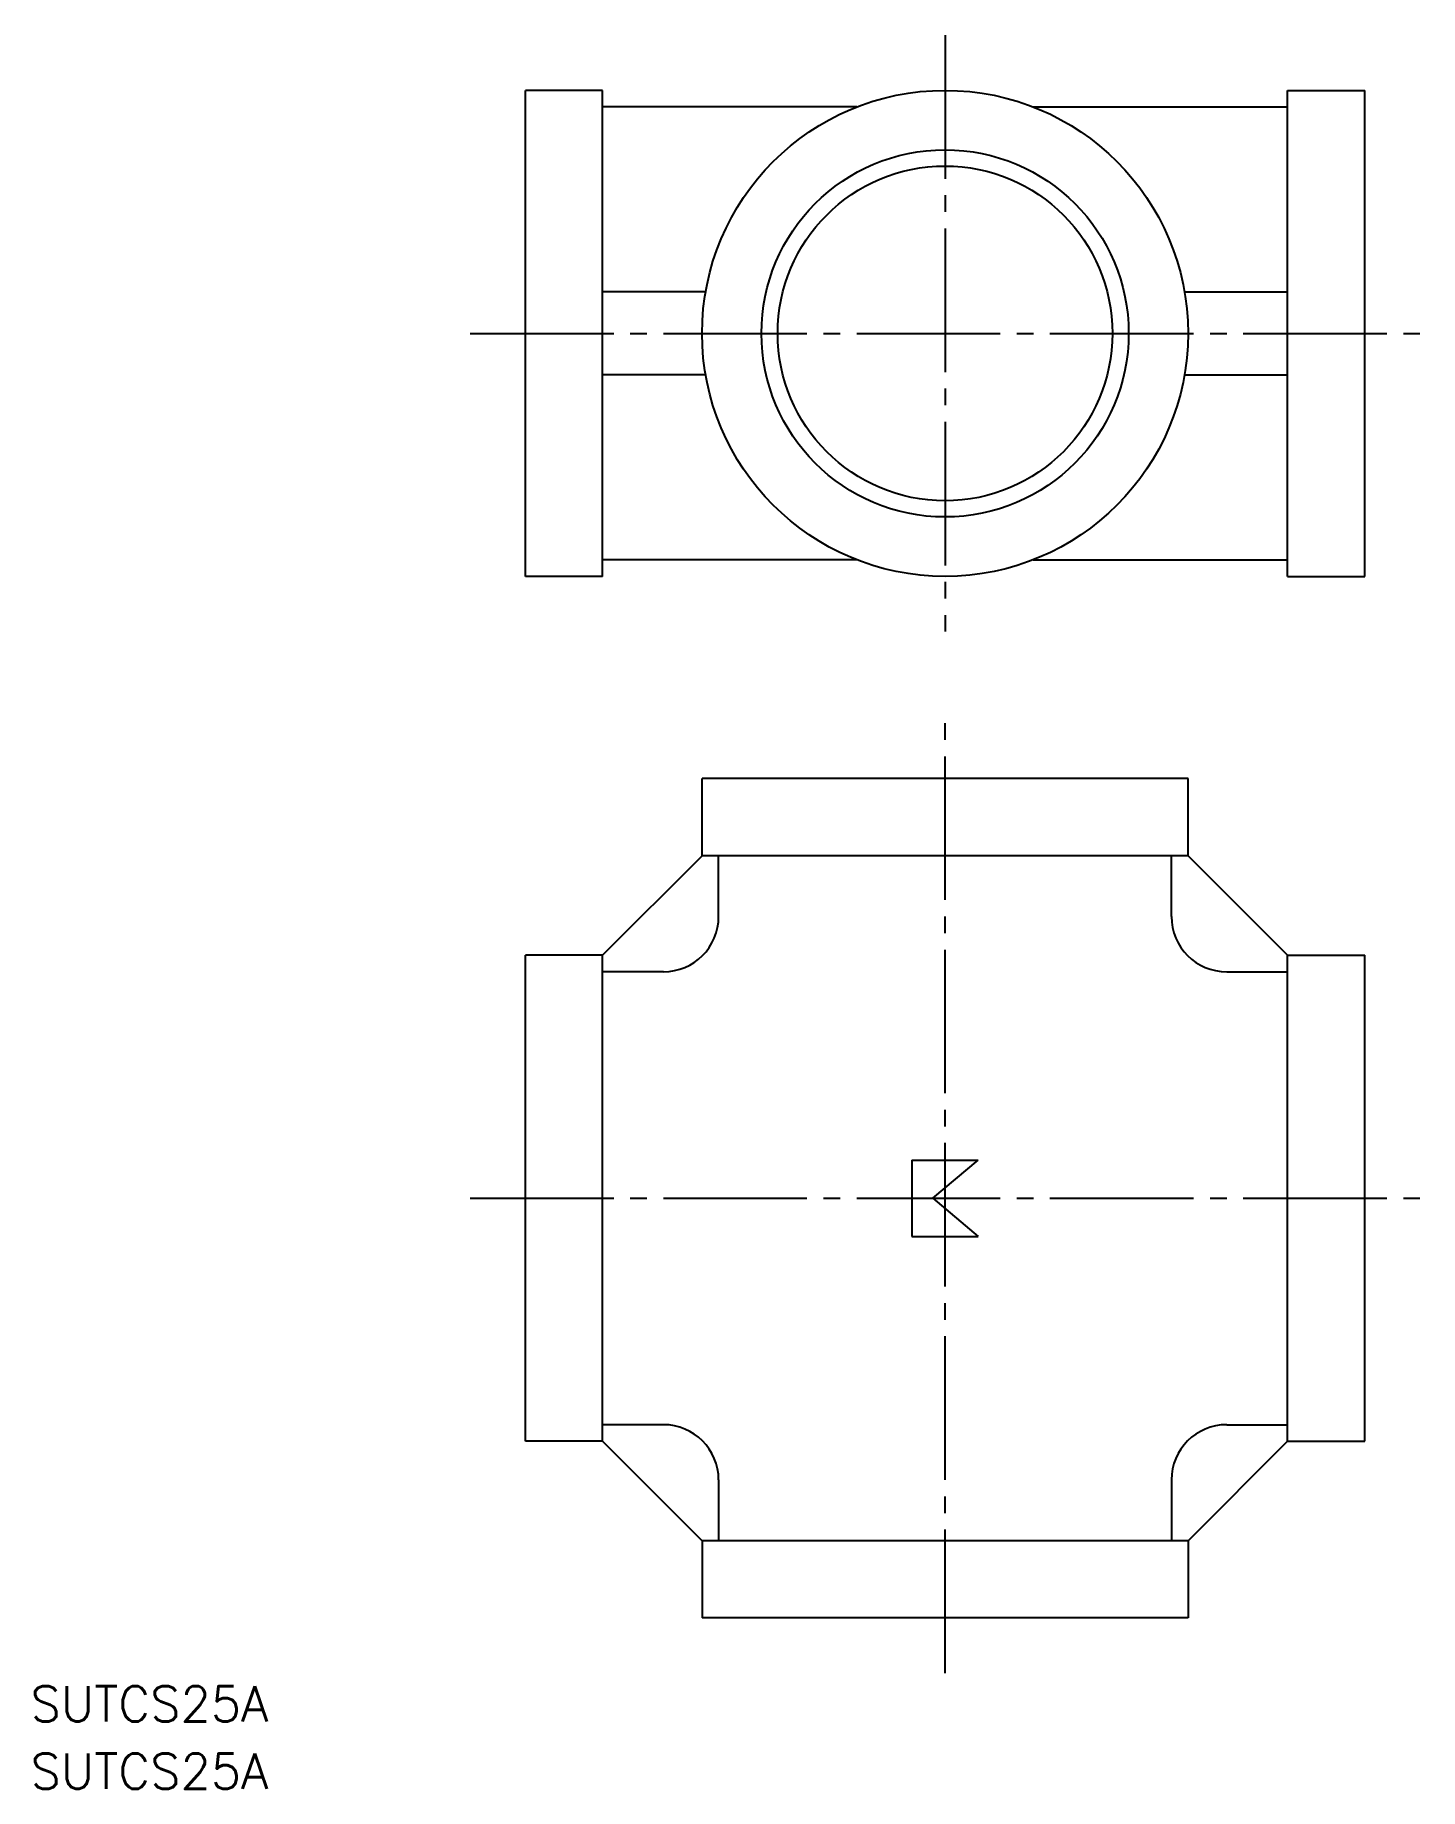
# Model space of a CAD drawing. Extents: x 47 to 173, y 151 to 310.
import ezdxf

# ---------------------------------------------------------------- set-up
doc = ezdxf.new("R2010")
doc.units = 0
doc.linetypes.add('CENTER', pattern=[17.5, 13, -1.5, 1.5, -1.5])
doc.layers.get('0').update_dxf_attribs({"linetype": 'CONTINUOUS'})
doc.styles.get("Standard").update_dxf_attribs({"font": 'txt.shx', "bigfont": '@extfont2.shx'})

msp = doc.modelspace()

# ---------------------------------------------------------------- linework, layer by layer
at = {"color": 1, "linetype": 'CENTER'}
for p, q in [((129.53, 309.65), (129.53, 255.65)), ((86.53, 282.65), (172.53, 282.65)), ((129.53, 161.36), (129.53, 247.36)), ((86.53, 204.36), (172.53, 204.36))]:
    msp.add_line(p, q, dxfattribs=at)
at = {"color": 7, "linetype": 'CONTINUOUS'}
for p, q in [((91.53, 260.65), (91.53, 304.65)), ((98.53, 304.65), (91.53, 304.65)), ((98.53, 260.65), (98.53, 304.65)), ((160.53, 260.65), (160.53, 304.65)), ((160.53, 304.65), (167.53, 304.65)), ((167.53, 260.65), (167.53, 304.65)), ((121.54, 303.15), (98.53, 303.15)), ((137.51, 303.15), (160.53, 303.15)), ((107.85, 286.4), (98.53, 286.4)), ((151.2, 286.4), (160.53, 286.4)), ((107.85, 278.9), (98.53, 278.9)), ((151.2, 278.9), (160.53, 278.9)), ((121.54, 262.15), (98.53, 262.15)), ((137.51, 262.15), (160.53, 262.15)), ((98.53, 260.65), (91.53, 260.65)), ((160.53, 260.65), (167.53, 260.65)), ((151.53, 242.36), (107.53, 242.36)), ((107.53, 235.36), (107.53, 242.36)), ((151.53, 235.36), (151.53, 242.36)), ((98.53, 226.36), (107.53, 235.36)), ((151.53, 235.36), (107.53, 235.36)), ((109.03, 229.86), (109.03, 235.36)), ((150.03, 229.86), (150.03, 235.36)), ((160.53, 226.36), (151.53, 235.36)), ((91.53, 182.36), (91.53, 226.36)), ((98.53, 226.36), (91.53, 226.36)), ((98.53, 182.36), (98.53, 226.36)), ((160.53, 182.36), (160.53, 226.36)), ((160.53, 226.36), (167.53, 226.36)), ((167.53, 182.36), (167.53, 226.36)), ((104.03, 224.86), (98.53, 224.86)), ((155.03, 224.86), (160.53, 224.86)), ((126.53, 207.81), (126.53, 200.91)), ((126.53, 207.81), (132.53, 207.81)), ((128.41, 204.36), (132.53, 207.81)), ((128.41, 204.36), (132.53, 200.91)), ((126.53, 200.91), (132.53, 200.91)), ((104.03, 183.86), (98.53, 183.86)), ((155.03, 183.86), (160.53, 183.86)), ((98.53, 182.36), (91.53, 182.36)), ((98.53, 182.36), (107.53, 173.36)), ((160.53, 182.36), (151.53, 173.36)), ((160.53, 182.36), (167.53, 182.36)), ((109.03, 178.86), (109.03, 173.36)), ((150.03, 178.86), (150.03, 173.36)), ((151.53, 173.36), (107.53, 173.36)), ((107.53, 173.36), (107.53, 166.36)), ((151.53, 173.36), (151.53, 166.36)), ((151.53, 166.36), (107.53, 166.36))]:
    msp.add_line(p, q, dxfattribs=at)
for radius in [22, 16.62, 15.15]:
    msp.add_circle((129.53, 282.65), radius, dxfattribs=at)
for centre, start, end in [((104.03, 229.86), 270, 360), ((155.03, 229.86), 180, 270), ((104.03, 178.86), 0, 90), ((155.03, 178.86), 90, 180)]:
    msp.add_arc(centre, 5, start, end, dxfattribs=at)

# ---------------------------------------------------------------- texts
for p in [(46.73, 156.98), (46.73, 150.89)]:
    msp.add_text('SUTCS25A', height=3.2, dxfattribs=at).set_placement(p)

doc.saveas('drawing.dxf')
